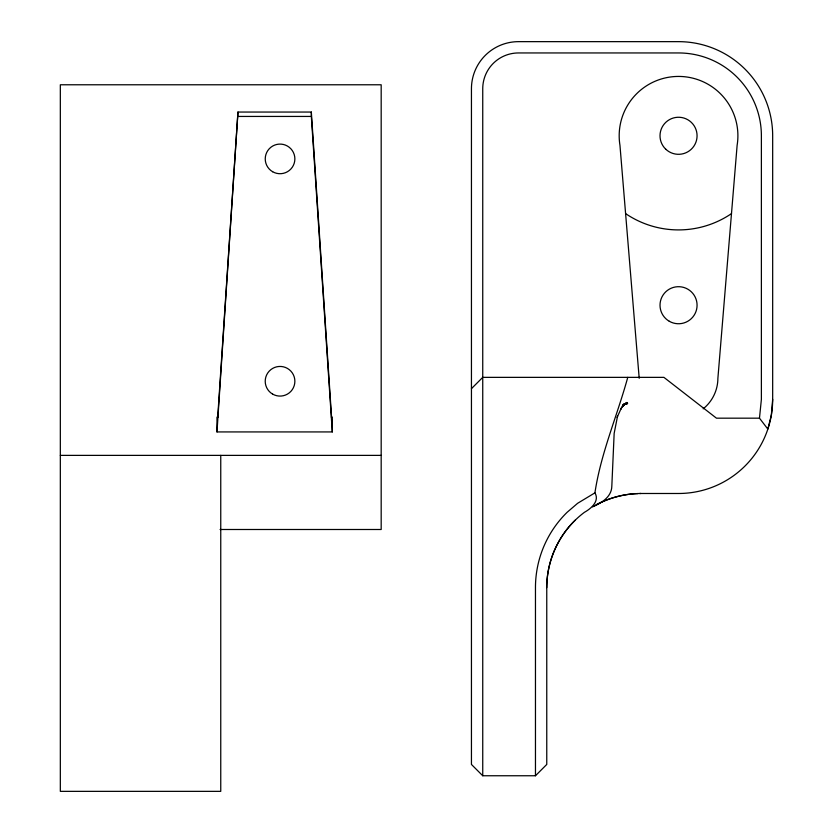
<?xml version="1.0" encoding="UTF-8"?>
<svg xmlns="http://www.w3.org/2000/svg" width="833" height="833" viewBox="0 0 833 833"><rect width="100%" height="100%" fill="white"/><g stroke="black" fill="none" stroke-linecap="round" stroke-linejoin="round"><path stroke-width="1.25" d="M482.744 775.752L482.744 88.715A35.767 35.767 0 0 1 518.522 52.948L678.541 52.948A82.842 82.842 0 0 1 761.383 135.779L761.383 399.351L759.477 418.176L767.849 429.089L771.368 415.011L772.67 399.351L772.67 135.779A94.129 94.129 0 0 0 678.541 41.65L518.522 41.65A47.065 47.065 0 0 0 471.447 88.715L471.447 764.444L482.744 775.752L535.463 775.752L546.76 764.444L546.76 587.619C546.677 562.462 557.225 537.566 575.322 520.084M217.715 417.114L237.957 112.049L311.334 112.049L331.565 417.114M331.315 417.114L332.294 417.114L332.294 431.931L216.986 431.931L237.957 112.049M546.76 587.619A94.129 94.129 0 0 1 584.412 512.316C590.972 508.682 599.885 501.133 594.929 492.855C600.822 453.173 617.201 415.917 627.759 377.359M617.576 416.021L614.16 433.368L611.828 486.076C611.693 497.041 601.322 503.101 592.45 506.912M617.107 417.437L621.324 408.024L620.564 409.378L623.136 405.567L622.136 406.879L626.812 402.433L622.428 406.015L627.291 402.703L622.459 405.244L627.613 403.068L623.5 404.255M471.447 388.657L482.744 377.359L663.911 377.359L716.463 418.176L759.477 418.176M594.929 492.855L577.633 503.288L567.106 512.316A105.427 105.427 0 0 0 535.463 587.619L535.463 775.752M593.825 506.1C608.111 497.957 624.438 493.584 640.889 493.49M597.022 504.34C609.631 497.842 623.636 494.011 637.839 493.584M623.646 404.224L627.572 403.641L624.635 403.807M237.957 116.443L311.334 116.443L332.294 431.931M217.975 417.114L216.986 417.114L216.986 431.931M60.33 455.38L381.181 455.38M639.744 493.49L678.541 493.49A94.129 94.129 0 0 0 772.67 399.351M220.099 529.496L381.181 529.496L381.181 84.779L60.33 84.779L60.33 791.35L220.755 791.35L220.755 455.38M639.203 378.317L619.96 145.358A59.351 59.351 0 0 1 678.541 76.428A59.351 59.351 0 0 1 737.122 145.358L717.89 378.317A39.338 39.338 0 0 1 703.167 408.836M311.334 112.049L311.334 116.443M731.489 213.612A94.129 94.129 0 0 1 625.604 213.612M665.702 149.149A18.534 18.534 0 0 0 696.534 140.215A18.534 18.534 0 0 0 673.387 117.984A18.534 18.534 0 0 0 665.702 149.149M669.274 321.267A18.534 18.534 0 0 0 697.075 305.222A18.534 18.534 0 0 0 669.274 289.176A18.534 18.534 0 0 0 669.274 321.267M272.63 394.103A14.827 14.827 0 0 0 294.872 381.264A14.827 14.827 0 0 0 272.63 368.425A14.827 14.827 0 0 0 272.63 394.103M272.641 171.733A14.827 14.827 0 0 0 294.872 158.895A14.827 14.827 0 0 0 272.641 146.067A14.827 14.827 0 0 0 272.641 171.733"/></g></svg>
